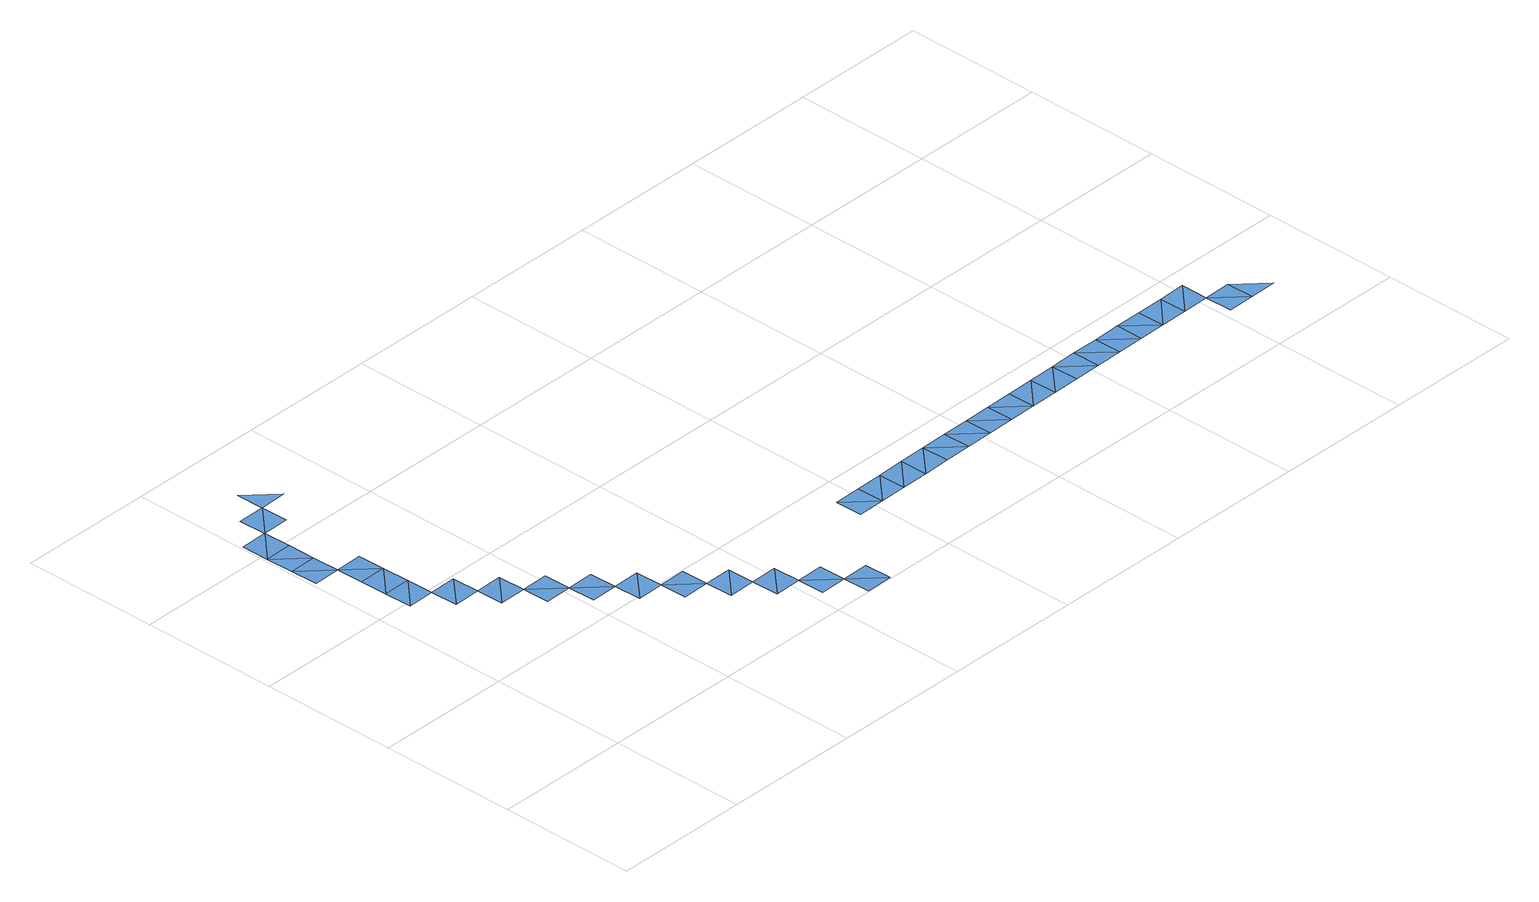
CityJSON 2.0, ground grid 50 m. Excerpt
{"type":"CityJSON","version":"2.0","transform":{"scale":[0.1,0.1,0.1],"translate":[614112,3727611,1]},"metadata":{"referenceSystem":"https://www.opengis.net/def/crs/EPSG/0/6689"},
"CityObjects":{
"waterbody1":{"type":"WaterBody","attributes":{"name":"福岡県津波浸水想定図","class":"1140","function":"2","WaterBodyTsunamiRiskAttribute.description":"1","WaterBodyTsunamiRiskAttribute.rank":"4"},"geometry":[{"type":"MultiSurface","lod":"1","boundaries":[[[0,1,2]],[[3,4,5]],[[6,2,7]],[[5,8,9]],[[10,11,6]],[[2,1,7]],[[8,1,9]],[[3,12,4]],[[6,7,13]],[[5,4,8]],[[14,15,12]],[[6,13,10]],[[16,15,14]],[[17,1,8]],[[18,19,16]],[[20,21,10]],[[18,22,19]],[[23,22,24]],[[10,25,20]],[[22,23,26]],[[27,23,28]],[[29,30,20]],[[23,27,31]],[[32,27,33]],[[33,34,32]],[[34,35,36]],[[37,34,36]],[[38,39,36]],[[38,40,39]],[[41,42,40]],[[41,43,42]],[[44,45,43]],[[43,45,46]],[[45,47,48]],[[49,45,48]],[[50,51,52]],[[51,53,52]],[[51,54,53]],[[54,51,55]],[[56,54,55]],[[55,57,56]],[[56,57,58]],[[57,59,58]],[[58,59,60]],[[58,60,61]],[[60,62,61]],[[61,62,63]],[[63,62,64]],[[65,63,64]],[[66,65,64]],[[65,66,67]],[[66,68,67]],[[66,69,68]],[[69,70,68]],[[70,69,71]],[[70,71,72]],[[73,70,72]],[[72,74,73]],[[73,74,75]],[[76,75,74]],[[77,75,76]],[[77,76,78]],[[77,78,79]],[[78,80,79]],[[81,80,78]],[[80,81,82]],[[82,81,83]],[[84,83,85]],[[86,83,84]],[[87,86,84]]]}]}
},
"vertices":[
[16,1279,10],[116,1281,10],[14,1379,10],[121,981,10],[219,1083,10],[119,1081,10],[12,1479,10],[114,1381,10],[217,1183,10],[117,1181,10],[110,1581,11],[10,1579,10],[221,983,10],[112,1481,10],[223,883,10],[321,985,10],[323,885,10],[216,1283,10],[325,785,10],[423,887,10],[208,1683,11],[108,1681,11],[425,787,10],[527,689,10],[427,687,10],[210,1583,11],[525,789,10],[629,591,10],[529,589,10],[308,1685,11],[206,1783,11],[627,691,10],[729,593,10],[631,491,10],[731,493,10],[733,393,10],[833,395,10],[831,495,10],[835,295,10],[933,397,10],[935,297,10],[937,197,10],[1035,299,10],[1037,199,10],[1038,99,10],[1138,101,10],[1136,201,10],[1140,1,10],[1240,3,10],[1238,103,10],[1434,306,10],[1534,308,10],[1432,406,10],[1532,408,10],[1632,410,10],[1634,310,10],[1732,412,10],[1734,312,10],[1832,414,10],[1834,314,10],[1934,316,10],[1932,416,10],[2034,318,10],[2032,418,10],[2134,320,10],[2132,420,10],[2234,322,10],[2232,422,10],[2332,424,10],[2334,324,10],[2432,426,10],[2434,326,9],[2534,328,9],[2532,428,10],[2634,330,9],[2632,430,9],[2734,332,9],[2732,432,10],[2834,334,9],[2832,434,9],[2932,435,9],[2934,335,9],[3032,437,10],[3034,337,9],[3136,239,9],[3036,237,9],[3134,339,9],[3236,241,9]
]}
